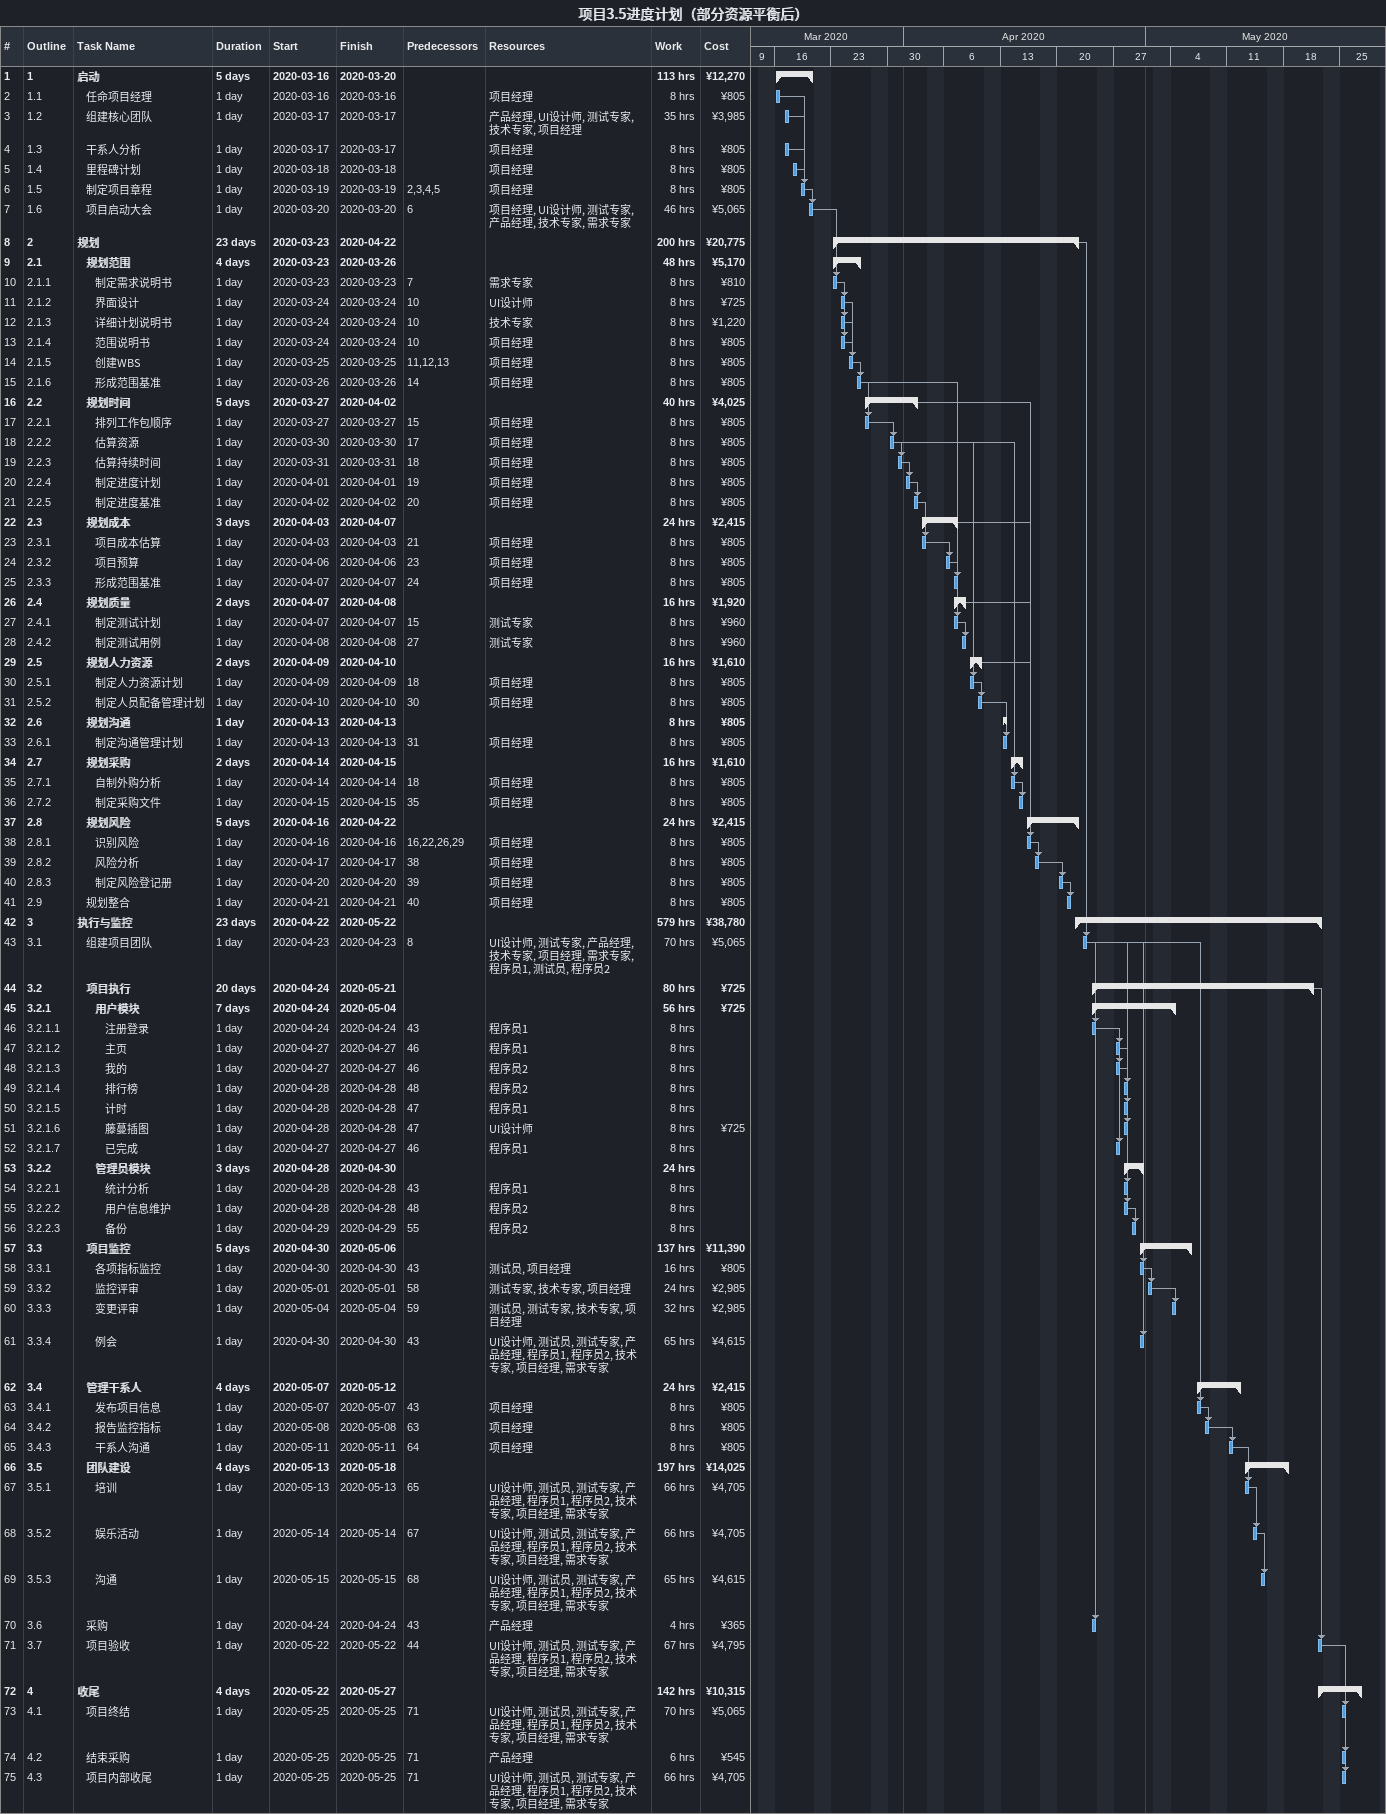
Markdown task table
项目3.5进度计划（部分资源平衡后）

| ID | WBS | Task | Duration | Start | Finish | Predecessors | Resources | Work (h) | Cost (¥) |
|---|---|---|---|---|---|---|---|---|---|
| 1 | 1 | **启动** | 5d | 2020-03-16 | 2020-03-20 |  |  | 113 | 12270 |
| 2 | 1.1 | 任命项目经理 | 1d | 2020-03-16 | 2020-03-16 |  | 项目经理 | 8 | 805 |
| 3 | 1.2 | 组建核心团队 | 1d | 2020-03-17 | 2020-03-17 |  | 产品经理, UI设计师, 测试专家, 技术专家, 项目经理 | 35 | 3985 |
| 4 | 1.3 | 干系人分析 | 1d | 2020-03-17 | 2020-03-17 |  | 项目经理 | 8 | 805 |
| 5 | 1.4 | 里程碑计划 | 1d | 2020-03-18 | 2020-03-18 |  | 项目经理 | 8 | 805 |
| 6 | 1.5 | 制定项目章程 | 1d | 2020-03-19 | 2020-03-19 | 2, 3, 4, 5 | 项目经理 | 8 | 805 |
| 7 | 1.6 | 项目启动大会 | 1d | 2020-03-20 | 2020-03-20 | 6 | 项目经理, UI设计师, 测试专家, 产品经理, 技术专家, 需求专家 | 46 | 5065 |
| 8 | 2 | **规划** | 23d | 2020-03-23 | 2020-04-22 |  |  | 200 | 20775 |
| 9 | 2.1 | **规划范围** | 4d | 2020-03-23 | 2020-03-26 |  |  | 48 | 5170 |
| 10 | 2.1.1 | 制定需求说明书 | 1d | 2020-03-23 | 2020-03-23 | 7 | 需求专家 | 8 | 810 |
| 11 | 2.1.2 | 界面设计 | 1d | 2020-03-24 | 2020-03-24 | 10 | UI设计师 | 8 | 725 |
| 12 | 2.1.3 | 详细计划说明书 | 1d | 2020-03-24 | 2020-03-24 | 10 | 技术专家 | 8 | 1220 |
| 13 | 2.1.4 | 范围说明书 | 1d | 2020-03-24 | 2020-03-24 | 10 | 项目经理 | 8 | 805 |
| 14 | 2.1.5 | 创建WBS | 1d | 2020-03-25 | 2020-03-25 | 11, 12, 13 | 项目经理 | 8 | 805 |
| 15 | 2.1.6 | 形成范围基准 | 1d | 2020-03-26 | 2020-03-26 | 14 | 项目经理 | 8 | 805 |
| 16 | 2.2 | **规划时间** | 5d | 2020-03-27 | 2020-04-02 |  |  | 40 | 4025 |
| 17 | 2.2.1 | 排列工作包顺序 | 1d | 2020-03-27 | 2020-03-27 | 15 | 项目经理 | 8 | 805 |
| 18 | 2.2.2 | 估算资源 | 1d | 2020-03-30 | 2020-03-30 | 17 | 项目经理 | 8 | 805 |
| 19 | 2.2.3 | 估算持续时间 | 1d | 2020-03-31 | 2020-03-31 | 18 | 项目经理 | 8 | 805 |
| 20 | 2.2.4 | 制定进度计划 | 1d | 2020-04-01 | 2020-04-01 | 19 | 项目经理 | 8 | 805 |
| 21 | 2.2.5 | 制定进度基准 | 1d | 2020-04-02 | 2020-04-02 | 20 | 项目经理 | 8 | 805 |
| 22 | 2.3 | **规划成本** | 3d | 2020-04-03 | 2020-04-07 |  |  | 24 | 2415 |
| 23 | 2.3.1 | 项目成本估算 | 1d | 2020-04-03 | 2020-04-03 | 21 | 项目经理 | 8 | 805 |
| 24 | 2.3.2 | 项目预算 | 1d | 2020-04-06 | 2020-04-06 | 23 | 项目经理 | 8 | 805 |
| 25 | 2.3.3 | 形成范围基准 | 1d | 2020-04-07 | 2020-04-07 | 24 | 项目经理 | 8 | 805 |
| 26 | 2.4 | **规划质量** | 2d | 2020-04-07 | 2020-04-08 |  |  | 16 | 1920 |
| 27 | 2.4.1 | 制定测试计划 | 1d | 2020-04-07 | 2020-04-07 | 15 | 测试专家 | 8 | 960 |
| 28 | 2.4.2 | 制定测试用例 | 1d | 2020-04-08 | 2020-04-08 | 27 | 测试专家 | 8 | 960 |
| 29 | 2.5 | **规划人力资源** | 2d | 2020-04-09 | 2020-04-10 |  |  | 16 | 1610 |
| 30 | 2.5.1 | 制定人力资源计划 | 1d | 2020-04-09 | 2020-04-09 | 18 | 项目经理 | 8 | 805 |
| 31 | 2.5.2 | 制定人员配备管理计划 | 1d | 2020-04-10 | 2020-04-10 | 30 | 项目经理 | 8 | 805 |
| 32 | 2.6 | **规划沟通** | 1d | 2020-04-13 | 2020-04-13 |  |  | 8 | 805 |
| 33 | 2.6.1 | 制定沟通管理计划 | 1d | 2020-04-13 | 2020-04-13 | 31 | 项目经理 | 8 | 805 |
| 34 | 2.7 | **规划采购** | 2d | 2020-04-14 | 2020-04-15 |  |  | 16 | 1610 |
| 35 | 2.7.1 | 自制外购分析 | 1d | 2020-04-14 | 2020-04-14 | 18 | 项目经理 | 8 | 805 |
| 36 | 2.7.2 | 制定采购文件 | 1d | 2020-04-15 | 2020-04-15 | 35 | 项目经理 | 8 | 805 |
| 37 | 2.8 | **规划风险** | 5d | 2020-04-16 | 2020-04-22 |  |  | 24 | 2415 |
| 38 | 2.8.1 | 识别风险 | 1d | 2020-04-16 | 2020-04-16 | 16, 22, 26, 29 | 项目经理 | 8 | 805 |
| 39 | 2.8.2 | 风险分析 | 1d | 2020-04-17 | 2020-04-17 | 38 | 项目经理 | 8 | 805 |
| 40 | 2.8.3 | 制定风险登记册 | 1d | 2020-04-20 | 2020-04-20 | 39 | 项目经理 | 8 | 805 |
| 41 | 2.9 | 规划整合 | 1d | 2020-04-21 | 2020-04-21 | 40 | 项目经理 | 8 | 805 |
| 42 | 3 | **执行与监控** | 23d | 2020-04-22 | 2020-05-22 |  |  | 579 | 38780 |
| 43 | 3.1 | 组建项目团队 | 1d | 2020-04-23 | 2020-04-23 | 8 | UI设计师, 测试专家, 产品经理, 技术专家, 项目经理, 需求专家, 程序员1, 测试员, 程序员2 | 70 | 5065 |
| 44 | 3.2 | **项目执行** | 20d | 2020-04-24 | 2020-05-21 |  |  | 80 | 725 |
| 45 | 3.2.1 | **用户模块** | 7d | 2020-04-24 | 2020-05-04 |  |  | 56 | 725 |
| 46 | 3.2.1.1 | 注册登录 | 1d | 2020-04-24 | 2020-04-24 | 43 | 程序员1 | 8 |  |
| 47 | 3.2.1.2 | 主页 | 1d | 2020-04-27 | 2020-04-27 | 46 | 程序员1 | 8 |  |
| 48 | 3.2.1.3 | 我的 | 1d | 2020-04-27 | 2020-04-27 | 46 | 程序员2 | 8 |  |
| 49 | 3.2.1.4 | 排行榜 | 1d | 2020-04-28 | 2020-04-28 | 48 | 程序员2 | 8 |  |
| 50 | 3.2.1.5 | 计时 | 1d | 2020-04-28 | 2020-04-28 | 47 | 程序员1 | 8 |  |
| 51 | 3.2.1.6 | 藤蔓插图 | 1d | 2020-04-28 | 2020-04-28 | 47 | UI设计师 | 8 | 725 |
| 52 | 3.2.1.7 | 已完成 | 1d | 2020-04-27 | 2020-04-27 | 46 | 程序员1 | 8 |  |
| 53 | 3.2.2 | **管理员模块** | 3d | 2020-04-28 | 2020-04-30 |  |  | 24 |  |
| 54 | 3.2.2.1 | 统计分析 | 1d | 2020-04-28 | 2020-04-28 | 43 | 程序员1 | 8 |  |
| 55 | 3.2.2.2 | 用户信息维护 | 1d | 2020-04-28 | 2020-04-28 | 48 | 程序员2 | 8 |  |
| 56 | 3.2.2.3 | 备份 | 1d | 2020-04-29 | 2020-04-29 | 55 | 程序员2 | 8 |  |
| 57 | 3.3 | **项目监控** | 5d | 2020-04-30 | 2020-05-06 |  |  | 137 | 11390 |
| 58 | 3.3.1 | 各项指标监控 | 1d | 2020-04-30 | 2020-04-30 | 43 | 测试员, 项目经理 | 16 | 805 |
| 59 | 3.3.2 | 监控评审 | 1d | 2020-05-01 | 2020-05-01 | 58 | 测试专家, 技术专家, 项目经理 | 24 | 2985 |
| 60 | 3.3.3 | 变更评审 | 1d | 2020-05-04 | 2020-05-04 | 59 | 测试员, 测试专家, 技术专家, 项目经理 | 32 | 2985 |
| 61 | 3.3.4 | 例会 | 1d | 2020-04-30 | 2020-04-30 | 43 | UI设计师, 测试员, 测试专家, 产品经理, 程序员1, 程序员2, 技术专家, 项目经理, 需求专家 | 65 | 4615 |
| 62 | 3.4 | **管理干系人** | 4d | 2020-05-07 | 2020-05-12 |  |  | 24 | 2415 |
| 63 | 3.4.1 | 发布项目信息 | 1d | 2020-05-07 | 2020-05-07 | 43 | 项目经理 | 8 | 805 |
| 64 | 3.4.2 | 报告监控指标 | 1d | 2020-05-08 | 2020-05-08 | 63 | 项目经理 | 8 | 805 |
| 65 | 3.4.3 | 干系人沟通 | 1d | 2020-05-11 | 2020-05-11 | 64 | 项目经理 | 8 | 805 |
| 66 | 3.5 | **团队建设** | 4d | 2020-05-13 | 2020-05-18 |  |  | 197 | 14025 |
| 67 | 3.5.1 | 培训 | 1d | 2020-05-13 | 2020-05-13 | 65 | UI设计师, 测试员, 测试专家, 产品经理, 程序员1, 程序员2, 技术专家, 项目经理, 需求专家 | 66 | 4705 |
| 68 | 3.5.2 | 娱乐活动 | 1d | 2020-05-14 | 2020-05-14 | 67 | UI设计师, 测试员, 测试专家, 产品经理, 程序员1, 程序员2, 技术专家, 项目经理, 需求专家 | 66 | 4705 |
| 69 | 3.5.3 | 沟通 | 1d | 2020-05-15 | 2020-05-15 | 68 | UI设计师, 测试员, 测试专家, 产品经理, 程序员1, 程序员2, 技术专家, 项目经理, 需求专家 | 65 | 4615 |
| 70 | 3.6 | 采购 | 1d | 2020-04-24 | 2020-04-24 | 43 | 产品经理 | 4 | 365 |
| 71 | 3.7 | 项目验收 | 1d | 2020-05-22 | 2020-05-22 | 44 | UI设计师, 测试员, 测试专家, 产品经理, 程序员1, 程序员2, 技术专家, 项目经理, 需求专家 | 67 | 4795 |
| 72 | 4 | **收尾** | 4d | 2020-05-22 | 2020-05-27 |  |  | 142 | 10315 |
| 73 | 4.1 | 项目终结 | 1d | 2020-05-25 | 2020-05-25 | 71 | UI设计师, 测试员, 测试专家, 产品经理, 程序员1, 程序员2, 技术专家, 项目经理, 需求专家 | 70 | 5065 |
| 74 | 4.2 | 结束采购 | 1d | 2020-05-25 | 2020-05-25 | 71 | 产品经理 | 6 | 545 |
| 75 | 4.3 | 项目内部收尾 | 1d | 2020-05-25 | 2020-05-25 | 71 | UI设计师, 测试员, 测试专家, 产品经理, 程序员1, 程序员2, 技术专家, 项目经理, 需求专家 | 66 | 4705 |
